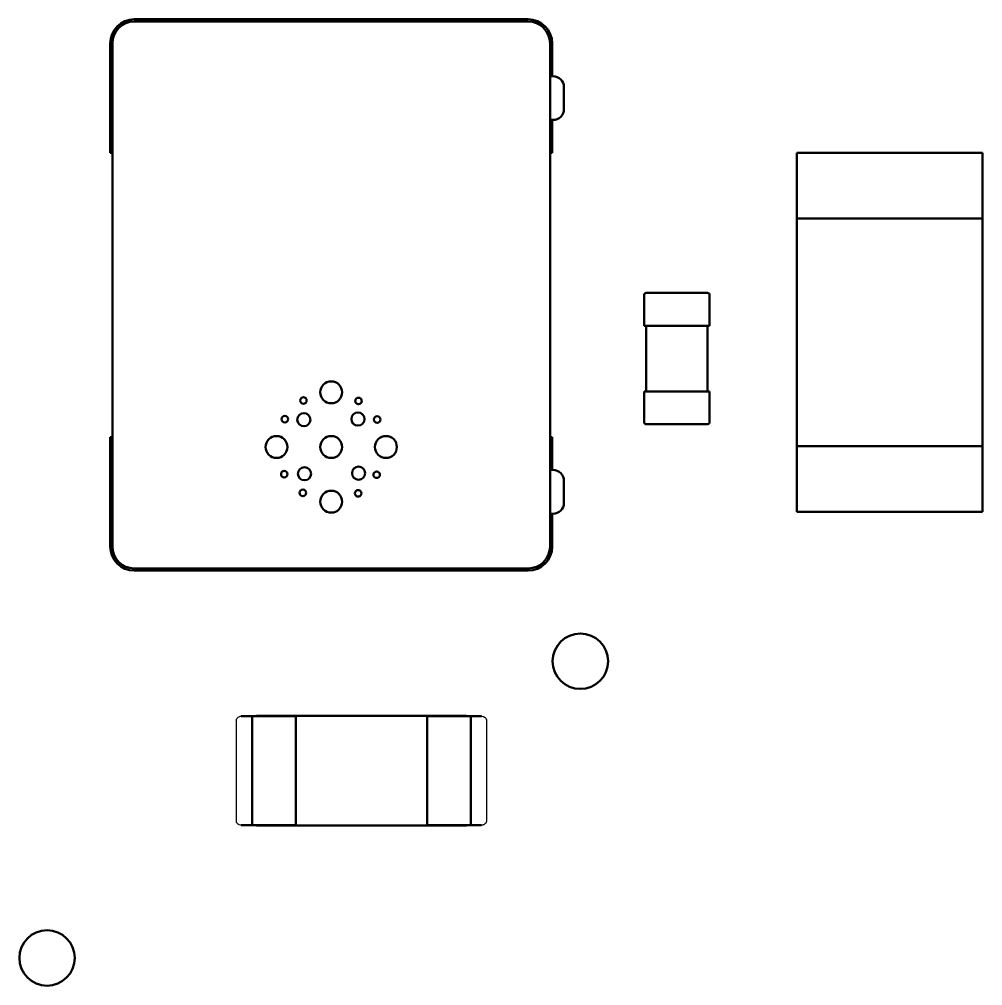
# Model space of a CAD drawing. Header units: millimetres. Extents: x 46 to 194, y 102 to 162.
# Drawn here: x 136.623 to 141.026, y 135.55 to 139.967 of the extents above; entities that cross this region are included whole.
import ezdxf

# ---------------------------------------------------------------- set-up
doc = ezdxf.new("R2010")
doc.units = ezdxf.units.MM
doc.header["$LTSCALE"] = 0.75
doc.layers.add('Visible', color=7, linetype='Continuous', lineweight=50)
doc.layers.add('Visible Narrow', color=7, linetype='Continuous', lineweight=25)

msp = doc.modelspace()

# ---------------------------------------------------------------- linework, layer by layer
at = {"layer": 'Visible', "extrusion": (0, 0, -1)}
for p, q in [((137.1482, 139.9669), (138.9482, 139.9669)), ((138.9482, 139.9569), (137.1482, 139.9569)), ((137.0382, 139.3569), (137.0382, 139.8569)), ((137.0482, 139.8569), (137.0482, 137.5569)), ((139.0482, 137.5569), (139.0482, 139.8569)), ((139.0582, 139.8569), (139.0582, 139.7069)), ((139.0482, 139.7069), (139.0619, 139.7069)), ((139.1119, 139.5569), (139.1119, 139.6569)), ((139.0619, 139.5069), (139.0482, 139.5069)), ((139.0582, 139.5069), (139.0582, 139.3569)), ((137.0482, 139.3569), (137.0382, 139.3569)), ((139.0582, 139.3569), (139.0482, 139.3569)), ((140.1757, 139.3562), (140.1757, 139.3487)), ((141.0257, 139.3562), (140.1757, 139.3562)), ((140.1757, 139.0562), (140.1757, 139.3487)), ((141.0257, 139.3562), (141.0257, 139.3487)), ((141.0257, 139.0562), (141.0257, 139.3487)), ((140.1757, 139.0562), (140.1757, 138.0162)), ((141.0257, 139.0562), (140.1757, 139.0562)), ((141.0257, 138.0162), (141.0257, 139.0562)), ((139.4779, 138.5661), (139.4779, 138.7061)), ((139.4879, 138.7161), (139.7679, 138.7161)), ((139.7779, 138.7061), (139.7779, 138.5661)), ((139.4779, 138.5661), (139.4879, 138.5661)), ((139.4879, 138.5661), (139.4879, 138.2661)), ((139.7679, 138.5661), (139.4879, 138.5661)), ((139.7679, 138.5661), (139.7779, 138.5661)), ((139.7679, 138.5661), (139.7679, 138.2661)), ((139.4779, 138.2661), (139.4879, 138.2661)), ((139.4779, 138.2661), (139.4779, 138.1261)), ((139.7679, 138.2661), (139.4879, 138.2661)), ((139.7679, 138.2661), (139.7779, 138.2661)), ((139.7779, 138.1261), (139.7779, 138.2661)), ((139.4879, 138.1161), (139.7679, 138.1161)), ((137.0382, 137.5569), (137.0382, 138.0569)), ((137.0382, 138.0569), (137.0482, 138.0569)), ((139.0482, 138.0569), (139.0582, 138.0569)), ((139.0582, 138.0569), (139.0582, 137.9069)), ((140.1757, 138.0162), (141.0257, 138.0162)), ((140.1757, 138.0162), (140.1757, 137.7237)), ((141.0257, 138.0162), (141.0257, 137.7237)), ((139.0482, 137.9069), (139.0619, 137.9069)), ((139.1119, 137.8569), (139.1119, 137.7569)), ((139.0619, 137.7069), (139.0482, 137.7069)), ((139.0582, 137.7069), (139.0582, 137.5569)), ((140.1757, 137.7162), (140.1757, 137.7237)), ((140.1757, 137.7162), (141.0257, 137.7162)), ((141.0257, 137.7162), (141.0257, 137.7237)), ((137.1482, 137.4569), (138.9482, 137.4569)), ((138.9482, 137.4469), (137.1482, 137.4469)), ((137.6371, 136.7814), (137.6922, 136.7814)), ((137.6862, 136.7754), (137.6862, 136.2894)), ((137.7062, 136.7814), (137.6922, 136.7814)), ((137.7062, 136.7814), (137.7062, 136.7824)), ((138.6662, 136.7824), (137.7062, 136.7824)), ((137.7062, 136.7814), (137.8662, 136.7814)), ((137.8862, 136.7754), (137.8862, 136.7624)), ((137.8862, 136.7624), (137.8862, 136.3024)), ((138.4862, 136.7624), (138.4862, 136.7754)), ((138.4862, 136.7624), (138.4862, 136.3024)), ((138.5062, 136.7814), (138.4922, 136.7814)), ((138.5062, 136.7814), (138.6662, 136.7814)), ((138.6662, 136.7824), (138.6662, 136.7814)), ((138.6802, 136.7814), (138.6662, 136.7814)), ((138.6802, 136.7814), (138.7353, 136.7814)), ((138.6862, 136.2894), (138.6862, 136.7754)), ((137.637, 136.2834), (137.6922, 136.2834)), ((137.7062, 136.2834), (137.6922, 136.2834)), ((137.7062, 136.2824), (137.7062, 136.2834)), ((137.7062, 136.2834), (137.8662, 136.2834)), ((137.7062, 136.2824), (138.6662, 136.2824)), ((137.8802, 136.2834), (137.8662, 136.2834)), ((137.8862, 136.3024), (137.8862, 136.2894)), ((138.4862, 136.2894), (138.4862, 136.3024)), ((138.6662, 136.2834), (138.5062, 136.2834)), ((138.6662, 136.2834), (138.6662, 136.2824)), ((138.6662, 136.2834), (138.6802, 136.2834)), ((138.7352, 136.2834), (138.6802, 136.2834))]:
    msp.add_line(p, q, dxfattribs=at)
at = {"layer": 'Visible'}
for centre, radius in [((138.0482, 138.2619), 0.05), ((137.9208, 138.2245), 0.015), ((138.1728, 138.2224), 0.015), ((137.8357, 138.1394), 0.015), ((137.9232, 138.1369), 0.03), ((138.1704, 138.1398), 0.03), ((138.2579, 138.1373), 0.015), ((137.7982, 138.0119), 0.05), ((138.0482, 138.0119), 0.05), ((138.2982, 138.0119), 0.05), ((137.9261, 137.8898), 0.03), ((138.1732, 137.8926), 0.03), ((137.8337, 137.8873), 0.015), ((138.2559, 137.8853), 0.015), ((137.9188, 137.8022), 0.015), ((138.0482, 137.7619), 0.05), ((138.1708, 137.8002), 0.015)]:
    msp.add_circle(centre, radius, dxfattribs=at)
at = {"layer": 'Visible', "extrusion": (0, 0, -1)}
for centre in [(-139.1869, 137.0328), (-136.7493, 135.6764)]:
    msp.add_circle(centre, 0.1267, dxfattribs=at)
for centre, radius, start, end in [((-137.1482, 139.8569), 0.11, 0, 90), ((-138.9482, 139.8569), 0.11, 90, 180), ((-139.0619, 139.6569), 0.05, 90, 180), ((-139.0619, 139.5569), 0.05, 180, 270), ((-139.4879, 138.7061), 0.01, 0, 90), ((-139.7679, 138.1261), 0.01, 180, 270), ((-139.0619, 137.8569), 0.05, 90, 180), ((-139.0619, 137.7569), 0.05, 180, 270), ((-137.1482, 137.5569), 0.11, 270, 0), ((-138.9482, 137.5569), 0.11, 180, 270), ((-137.8802, 136.7754), 0.006, 90.7287, 180), ((-138.4922, 136.7754), 0.006, 360, 90), ((-137.6922, 136.2894), 0.006, 270, 0), ((-137.8802, 136.2894), 0.006, 180, 270), ((-138.4922, 136.2894), 0.006, 270.7287, 0)]:
    msp.add_arc(centre, radius, start, end, dxfattribs=at)
at = {"layer": 'Visible'}
for centre, radius, start, end in [((137.1482, 139.8569), 0.1, 90, 180), ((138.9482, 139.8569), 0.1, 0, 90), ((139.7679, 138.7061), 0.01, 0, 90), ((139.4879, 138.1261), 0.01, 180, 270), ((137.1482, 137.5569), 0.1, 180, 270), ((138.9482, 137.5569), 0.1, 270, 0), ((137.6922, 136.7754), 0.006, 90, 180), ((138.6802, 136.7754), 0.006, 0, 90), ((138.6802, 136.2894), 0.006, 270, 0)]:
    msp.add_arc(centre, radius, start, end, dxfattribs=at)
for points in [[(137.8662, 136.7814), (137.868, 136.7814), (137.8698, 136.7814), (137.873, 136.7814), (137.8745, 136.7814), (137.8771, 136.7814), (137.8782, 136.7814), (137.8791, 136.7814), (137.8793, 136.7814), (137.8799, 136.7814), (137.8802, 136.7814), (137.8802, 136.7814)], [(138.5062, 136.2834), (138.5043, 136.2834), (138.5026, 136.2834), (138.4993, 136.2834), (138.4978, 136.2834), (138.4952, 136.2834), (138.4941, 136.2834), (138.4932, 136.2834), (138.493, 136.2834), (138.4924, 136.2834), (138.4921, 136.2834), (138.4921, 136.2834)]]:
    msp.add_open_spline(points, degree=3, knots=[0, 0, 0, 0, 0.1179763, 0.1179763, 0.2434337, 0.2434337, 0.3823212, 0.3823212, 0.420189, 0.420189, 0.5428457, 0.5428457, 0.5428457, 0.5428457], dxfattribs=at)
at = {"layer": 'Visible Narrow'}
for points, knots in [([(137.6144, 136.7614), (137.6144, 136.7638), (137.6148, 136.7661), (137.6167, 136.7707), (137.6182, 136.7728), (137.6219, 136.7766), (137.6242, 136.7781), (137.6285, 136.78), (137.6303, 136.7806), (137.6344, 136.7814), (137.6362, 136.7814), (137.6371, 136.7814)], [0, 0, 0, 0, 0.000714343, 0.000714343, 0.001475132, 0.001475132, 0.002306794, 0.002306794, 0.002861255, 0.002861255, 0.003554544, 0.003554544, 0.003554544, 0.003554544]), ([(137.6145, 136.3034), (137.6145, 136.3797), (137.6145, 136.4561), (137.6145, 136.6087), (137.6145, 136.6851), (137.6145, 136.7614)], [0, 0, 0, 0, 0.0229, 0.0229, 0.0458, 0.0458, 0.0458, 0.0458]), ([(138.7353, 136.7814), (138.7367, 136.7814), (138.7402, 136.7813), (138.7472, 136.7787), (138.7498, 136.7771), (138.7539, 136.7732), (138.7554, 136.771), (138.757, 136.7674), (138.7574, 136.7662), (138.7579, 136.7638), (138.758, 136.7626), (138.758, 136.7614)], [0.000013475, 0.000013475, 0.000013475, 0.000013475, 0.000375423, 0.000375423, 0.000620954, 0.000620954, 0.000836311, 0.000836311, 0.000941165, 0.000941165, 0.001039287, 0.001039287, 0.001039287, 0.001039287]), ([(138.7578, 136.7614), (138.7578, 136.6851), (138.7578, 136.6087), (138.7578, 136.4561), (138.7578, 136.3797), (138.7578, 136.3034)], [0, 0, 0, 0, 0.0229, 0.0229, 0.0458, 0.0458, 0.0458, 0.0458]), ([(137.637, 136.2834), (137.6356, 136.2834), (137.6321, 136.2835), (137.6252, 136.2861), (137.6226, 136.2877), (137.6185, 136.2916), (137.6169, 136.2938), (137.6154, 136.2974), (137.615, 136.2986), (137.6145, 136.301), (137.6144, 136.3022), (137.6144, 136.3034)], [0.000013475, 0.000013475, 0.000013475, 0.000013475, 0.000375423, 0.000375423, 0.000620954, 0.000620954, 0.000836311, 0.000836311, 0.000941165, 0.000941165, 0.001039287, 0.001039287, 0.001039287, 0.001039287]), ([(138.758, 136.3034), (138.758, 136.301), (138.7575, 136.2987), (138.7556, 136.2941), (138.7542, 136.292), (138.7504, 136.2883), (138.7481, 136.2867), (138.7438, 136.2848), (138.7421, 136.2842), (138.738, 136.2834), (138.7362, 136.2834), (138.7352, 136.2834)], [0, 0, 0, 0, 0.000714342, 0.000714342, 0.001475131, 0.001475131, 0.002306793, 0.002306793, 0.002861233, 0.002861233, 0.003554598, 0.003554598, 0.003554598, 0.003554598])]:
    msp.add_open_spline(points, degree=3, knots=knots, dxfattribs=at)

doc.saveas('drawing.dxf')
